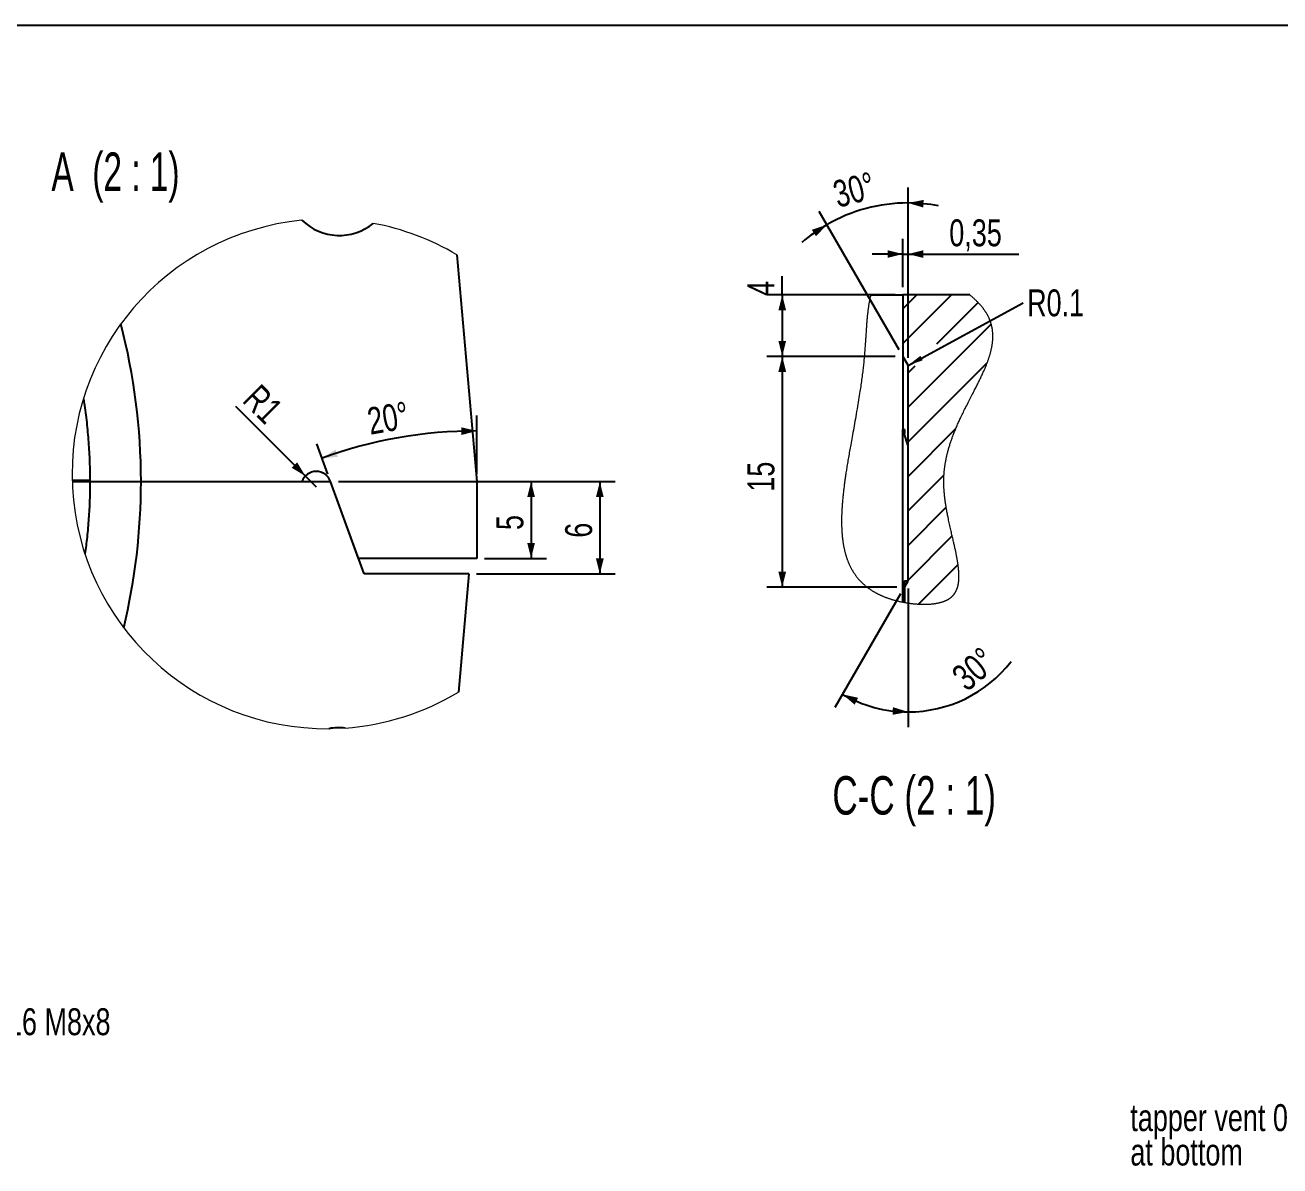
# Model space of a CAD drawing. Header units: millimetres. Extents: x 8 to 862, y 8 to 585.
# Drawn here: x 477.1 to 640.3, y 436.7 to 585 of the extents above; entities that cross this region are included whole.
import ezdxf

# ---------------------------------------------------------------- set-up
doc = ezdxf.new("R2010")
doc.units = ezdxf.units.MM
for name, color, linetype in [('DIMENSIONS', 2, 'Continuous'), ('HATCH', 3, 'Continuous'), ('TEXT', 2, 'Continuous')]:
    doc.layers.add(name, color=color, linetype=linetype)
doc.layers.add('OUTLINE', color=7, linetype='Continuous', lineweight=25)
doc.styles.add('SLDTEXTSTYLE0', font='TXT', dxfattribs={"width": 0.75})
doc.styles.add('SLDTEXTSTYLE3', font='TXT', dxfattribs={"width": 0.692308})
doc.styles.add('SLDTEXTSTYLE8', font='TXT', dxfattribs={"width": 0.65})
doc.styles.add('SLDTEXTSTYLE9', font='TXT', dxfattribs={"width": 0.681818})
doc.dimstyles.new('SLDDIMSTYLE19', dxfattribs={"dimtxt": 0.18, "dimasz": 2, "dimexe": 0, "dimexo": 0.0625, "dimgap": 0, "dimtad": 0, "dimtih": 1, "dimtoh": 1, "dimdec": 0, "dimrnd": 1e-09, "dimzin": 0, "dimdsep": 46, "dimtxsty": 'Standard', "dimsah": 1, "dimcen": 0.09, "dimadec": 0, "dimazin": 0, "dimtfac": 2, "dimtdec": 0, "dimtofl": 0, "dimtmove": 0, "dimatfit": 3, "dimfxl": 0, "dimfrac": 2, "dimtolj": 1, "dimtzin": 0, "dimarcsym": 0})
doc.dimstyles.new('SLDDIMSTYLE31', dxfattribs={"dimtxt": 3.5, "dimasz": 2, "dimexe": 0, "dimexo": 0.0625, "dimgap": 0.875, "dimtad": 1, "dimlfac": 0.5, "dimrnd": 1e-09, "dimzin": 12, "dimdsep": 46, "dimtxsty": 'SLDTEXTSTYLE0', "dimsah": 1, "dimcen": 0.09, "dimadec": 0, "dimazin": 3, "dimtfac": 1, "dimtofl": 0, "dimtmove": 0, "dimatfit": 3, "dimfxl": 0, "dimfrac": 2, "dimtolj": 1, "dimtzin": 12, "dimarcsym": 0})
doc.dimstyles.new('SLDDIMSTYLE33', dxfattribs={"dimtxt": 3.5, "dimasz": 2, "dimexe": 0, "dimexo": 0.0625, "dimgap": 0.875, "dimtad": 1, "dimdec": 4, "dimlfac": 0.5, "dimzin": 12, "dimdsep": 46, "dimtxsty": 'SLDTEXTSTYLE0', "dimsah": 1, "dimcen": 0.09, "dimazin": 3, "dimtfac": 1, "dimtofl": 0, "dimtmove": 0, "dimatfit": 3, "dimfxl": 0, "dimfrac": 2, "dimtolj": 1, "dimtzin": 12, "dimarcsym": 0})
doc.dimstyles.new('SLDDIMSTYLE34', dxfattribs={"dimtxt": 3.5, "dimasz": 2, "dimexe": 0, "dimexo": 0.0625, "dimgap": 0.875, "dimtad": 1, "dimlfac": 0.5, "dimrnd": 1e-09, "dimzin": 12, "dimdsep": 46, "dimtxsty": 'SLDTEXTSTYLE0', "dimsah": 1, "dimcen": 0, "dimadec": 0, "dimazin": 3, "dimtfac": 1, "dimtofl": 0, "dimtmove": 0, "dimatfit": 3, "dimfxl": 0, "dimfrac": 2, "dimtolj": 1, "dimtzin": 12, "dimarcsym": 0})
doc.dimstyles.new('SLDDIMSTYLE39', dxfattribs={"dimtxt": 3.5, "dimasz": 2, "dimexe": 0, "dimexo": 0.0625, "dimgap": 0.875, "dimtad": 1, "dimlfac": 0.5, "dimrnd": 1e-09, "dimdsep": 46, "dimtxsty": 'SLDTEXTSTYLE0', "dimsah": 1, "dimcen": 0.09, "dimadec": 0, "dimazin": 2, "dimtfac": 1, "dimtmove": 0, "dimatfit": 0, "dimfxl": 0, "dimfrac": 2, "dimtolj": 1, "dimtzin": 12, "dimarcsym": 0})

# ---------------------------------------------------------------- blocks, each defined once
blk = doc.blocks.new('SW_NOTE_0_5')
at = {"layer": 'TEXT', "color": 0, "char_height": 3.5, "attachment_point": 1}
for s, insert, style in [('Tap M8 9 deep', (0.57, 4.56), 'SLDTEXTSTYLE3'), ('plug with DIN 916 M8x8', (0.57, 0.09), 'SLDTEXTSTYLE0')]:
    blk.add_mtext(s, dxfattribs=dict(at, insert=insert, style=style))
blk = doc.blocks.new('SW_NOTE_0_9')
at = {"layer": 'TEXT', "color": 0, "char_height": 3.5, "attachment_point": 1, "style": 'SLDTEXTSTYLE0'}
for s, insert in [('tapper vent 0.20+/0.02 deep', (-64.2, 9.02)), ('at bottom', (-64.2, 4.55))]:
    blk.add_mtext(s, dxfattribs=dict(at, insert=insert))
blk = doc.blocks.new('_D_82')
at = {"layer": 'DIMENSIONS'}
for q in [(504.55, 535.42), (514.99, 524.98)]:
    blk.add_line((513.57, 526.4), q, dxfattribs=at)
blk.add_solid([(513.57, 526.4), (512.51, 528.17), (511.8, 527.46)], dxfattribs=at)
at = {"layer": 'DIMENSIONS', "insert": (507.7, 538.56), "char_height": 3.5, "attachment_point": 1, "rotation": 315, "style": 'SLDTEXTSTYLE0'}
blk.add_mtext('R1', dxfattribs=at)
blk = doc.blocks.new('_D_83')
at = {"layer": 'DIMENSIONS'}
for p, q in [((517.87, 525.67), (544.93, 525.67)), ((542.93, 525.67), (542.93, 515.67)), ((536.87, 515.67), (544.93, 515.67))]:
    blk.add_line(p, q, dxfattribs=at)
for points in [[(542.93, 525.67), (542.43, 523.67), (543.43, 523.67)], [(542.93, 515.67), (543.43, 517.67), (542.43, 517.67)]]:
    blk.add_solid(points, dxfattribs=at)
at = {"layer": 'DIMENSIONS', "insert": (538.42, 519.37), "char_height": 3.5, "attachment_point": 1, "rotation": 90, "style": 'SLDTEXTSTYLE0'}
blk.add_mtext('5', dxfattribs=at)
blk = doc.blocks.new('_D_84')
at = {"layer": 'DIMENSIONS'}
for p, q in [((535.87, 526.67), (535.87, 534.25)), ((516.52, 526.61), (515.08, 530.58))]:
    blk.add_line(p, q, dxfattribs=at)
blk.add_arc((535.87, 473.47), 58.78, 90, 110, dxfattribs=at)
for points in [[(535.87, 532.25), (533.86, 532.72), (533.87, 531.72)], [(515.76, 528.7), (517.81, 528.88), (517.49, 529.83)]]:
    blk.add_solid(points, dxfattribs=at)
at = {"layer": 'DIMENSIONS', "insert": (521.41, 535.19), "char_height": 3.5, "attachment_point": 1, "rotation": 10, "style": 'SLDTEXTSTYLE0'}
blk.add_mtext('20°', dxfattribs=at)
blk = doc.blocks.new('_D_85')
at = {"layer": 'DIMENSIONS'}
for p, q in [((517.87, 525.67), (553.87, 525.67)), ((551.87, 525.67), (551.87, 513.67)), ((535.82, 513.67), (553.87, 513.67))]:
    blk.add_line(p, q, dxfattribs=at)
for points in [[(551.87, 525.67), (551.37, 523.67), (552.37, 523.67)], [(551.87, 513.67), (552.37, 515.67), (551.37, 515.67)]]:
    blk.add_solid(points, dxfattribs=at)
at = {"layer": 'DIMENSIONS', "insert": (547.36, 518.37), "char_height": 3.5, "attachment_point": 1, "rotation": 90, "style": 'SLDTEXTSTYLE0'}
blk.add_mtext('6', dxfattribs=at)
blk = doc.blocks.new('SW_HATCH_1')
at = {"layer": 'HATCH', "color": 0}
for p, q in [((0, 0), (1.81, 1.81)), ((0, -4.49), (6.3, 1.81)), ((4.41, -4.57), (9.79, 0.81)), ((0.67, -12.8), (11.48, -1.99)), ((0.67, -17.29), (10.96, -7)), ((0.67, -8.31), (1.59, -7.39)), ((0.67, -21.78), (6.88, -15.57)), ((0.67, -26.27), (5.34, -21.6)), ((0.67, -30.76), (5.63, -25.8)), ((0.67, -35.25), (6.41, -29.51)), ((2.03, -38.38), (7.17, -33.24))]:
    blk.add_line(p, q, dxfattribs=at)
blk = doc.blocks.new('_D_110')
at = {"layer": 'DIMENSIONS'}
for p, q in [((591.28, 550.93), (591.28, 557.24)), ((591.95, 541.77), (591.95, 557.24)), ((591.28, 555.24), (587.28, 555.24)), ((591.28, 555.24), (591.95, 555.24)), ((591.95, 555.24), (606.36, 555.24))]:
    blk.add_line(p, q, dxfattribs=at)
for points in [[(591.28, 555.24), (589.28, 555.74), (589.28, 554.74)], [(591.95, 555.24), (593.95, 554.74), (593.95, 555.74)]]:
    blk.add_solid(points, dxfattribs=at)
at = {"layer": 'DIMENSIONS', "insert": (597.31, 559.75), "char_height": 3.5, "attachment_point": 1, "style": 'SLDTEXTSTYLE0'}
blk.add_mtext('0,35', dxfattribs=at)
blk = doc.blocks.new('_D_111')
at = {"layer": 'DIMENSIONS'}
for p, q in [((575.59, 549.93), (575.59, 552.38)), ((590.28, 549.93), (573.59, 549.93)), ((575.59, 549.93), (575.59, 541.93)), ((590.28, 541.93), (573.59, 541.93))]:
    blk.add_line(p, q, dxfattribs=at)
for points in [[(575.59, 549.93), (575.09, 547.93), (576.09, 547.93)], [(575.59, 541.93), (576.09, 543.93), (575.09, 543.93)]]:
    blk.add_solid(points, dxfattribs=at)
at = {"layer": 'DIMENSIONS', "insert": (571.07, 549.8), "char_height": 3.5, "attachment_point": 1, "rotation": 90, "style": 'SLDTEXTSTYLE0'}
blk.add_mtext('4', dxfattribs=at)
blk = doc.blocks.new('_D_112')
at = {"layer": 'DIMENSIONS'}
for p, q in [((590.28, 541.93), (573.59, 541.93)), ((575.59, 541.93), (575.59, 511.94)), ((590.48, 511.94), (573.59, 511.94))]:
    blk.add_line(p, q, dxfattribs=at)
for points in [[(575.59, 541.93), (575.09, 539.93), (576.09, 539.93)], [(575.59, 511.94), (576.09, 513.94), (575.09, 513.94)]]:
    blk.add_solid(points, dxfattribs=at)
at = {"layer": 'DIMENSIONS', "insert": (571.07, 524.35), "char_height": 3.5, "attachment_point": 1, "rotation": 90, "style": 'SLDTEXTSTYLE0'}
blk.add_mtext('15', dxfattribs=at)
blk = doc.blocks.new('_D_113')
at = {"layer": 'DIMENSIONS'}
for p, q in [((590.98, 511.07), (582.44, 496.28)), ((591.95, 511.75), (591.95, 493.73))]:
    blk.add_line(p, q, dxfattribs=at)
for start, end in [(270, 321.945), (240, 270)]:
    blk.add_arc((591.95, 512.75), 17.02, start, end, dxfattribs=at)
for points in [[(583.44, 498.01), (585.01, 496.67), (585.45, 497.56)], [(591.95, 495.73), (589.98, 496.35), (589.93, 495.35)]]:
    blk.add_solid(points, dxfattribs=at)
at = {"layer": 'DIMENSIONS', "insert": (597.35, 500.93), "char_height": 3.5, "attachment_point": 1, "rotation": 40.2597, "style": 'SLDTEXTSTYLE0'}
blk.add_mtext('30°', dxfattribs=at)
blk = doc.blocks.new('_D_114')
at = {"layer": 'DIMENSIONS'}
for p, q in [((591.95, 541.77), (591.95, 563.88)), ((590.78, 542.8), (580.4, 560.78))]:
    blk.add_line(p, q, dxfattribs=at)
for start, end in [(90, 120), (79.188, 90), (120, 130.812)]:
    blk.add_arc((591.95, 540.77), 21.11, start, end, dxfattribs=at)
for points in [[(591.95, 561.88), (593.93, 561.29), (593.97, 562.28)], [(581.4, 559.05), (579.44, 558.39), (579.98, 557.55)]]:
    blk.add_solid(points, dxfattribs=at)
at = {"layer": 'DIMENSIONS', "insert": (581.92, 564.61), "char_height": 3.5, "attachment_point": 1, "rotation": 15, "style": 'SLDTEXTSTYLE0'}
blk.add_mtext('30°', dxfattribs=at)
blk = doc.blocks.new('SW_NOTE_0_14')
at = {"layer": 'TEXT', "color": 0, "insert": (0.51, 1.75), "char_height": 3.5, "attachment_point": 1, "style": 'SLDTEXTSTYLE0'}
blk.add_mtext('R0.1', dxfattribs=at)

msp = doc.modelspace()

# ---------------------------------------------------------------- linework, layer by layer
at = {"color": 7, "linetype": 'Continuous', "lineweight": 18, "flags": 128}
msp.add_lwpolyline([(587.09626, 549.92923), (587.0791, 549.86233), (587.06228, 549.79493), (587.0458, 549.72705), (587.02965, 549.6587), (587.01383, 549.58986), (586.99833, 549.52057), (586.98158, 549.4435), (586.96521, 549.36587), (586.94921, 549.28769), (586.93358, 549.20896), (586.9183, 549.12969), (586.90338, 549.0499), (586.88963, 548.97418), (586.87618, 548.898), (586.86302, 548.82136), (586.85015, 548.74427), (586.83756, 548.66674), (586.82383, 548.57969), (586.81045, 548.4921), (586.79739, 548.40397), (586.78465, 548.31532), (586.77222, 548.22616), (586.76009, 548.13648), (586.74826, 548.04631), (586.73671, 547.95564), (586.72386, 547.85142), (586.71136, 547.74657), (586.6992, 547.64112), (586.68736, 547.53506), (586.67584, 547.42842), (586.66462, 547.32119), (586.65369, 547.2134), (586.64199, 547.09419), (586.6306, 546.97433), (586.61952, 546.85382), (586.60873, 546.73268), (586.5982, 546.61094), (586.58732, 546.48117), (586.5767, 546.35074), (586.56633, 546.21968), (586.55618, 546.088), (586.54624, 545.95573), (586.53649, 545.82288), (586.52746, 545.6971), (586.51855, 545.57085), (586.50976, 545.44412), (586.50107, 545.31694), (586.49247, 545.18932), (586.48159, 545.02593), (586.47079, 544.86189), (586.46003, 544.69722), (586.44928, 544.53196), (586.4385, 544.36613), (586.42767, 544.19978), (586.41674, 544.03293), (586.40361, 543.83456), (586.39025, 543.63559), (586.3766, 543.43607), (586.3626, 543.23605), (586.34819, 543.03559), (586.33332, 542.83473), (586.31883, 542.64504), (586.30382, 542.45509), (586.28826, 542.26493), (586.2721, 542.0746), (586.25529, 541.88414), (586.2378, 541.69358), (586.21966, 541.50294), (586.20087, 541.31221), (586.18145, 541.12141), (586.1614, 540.93054), (586.14113, 540.74302), (586.12029, 540.55544), (586.09889, 540.36782), (586.07695, 540.18016), (586.05137, 539.96687), (586.02512, 539.75355), (585.99823, 539.5402), (585.9707, 539.32685), (585.94257, 539.11349), (585.91385, 538.90013), (585.88455, 538.6868), (585.85471, 538.47349), (585.82286, 538.25006), (585.79046, 538.02669), (585.75752, 537.80338), (585.72405, 537.58014), (585.69009, 537.35699), (585.65565, 537.13393), (585.61117, 536.8502), (585.566, 536.56666), (585.52018, 536.28335), (585.47376, 536.00028), (585.42679, 535.71748), (585.37931, 535.43497), (585.32277, 535.10241), (585.26565, 534.77034), (585.20804, 534.43877), (585.15, 534.10775), (585.09789, 533.8127), (585.04555, 533.51814), (584.99304, 533.22411), (584.94042, 532.93063), (584.88773, 532.63772), (584.83502, 532.34542), (584.78235, 532.05375), (584.72978, 531.76275), (584.68205, 531.49844), (584.63447, 531.23471), (584.5871, 530.9716), (584.53996, 530.70912), (584.49311, 530.44729), (584.45652, 530.24204), (584.42014, 530.03721), (584.384, 529.83281), (584.34811, 529.62886), (584.3125, 529.42536), (584.27718, 529.22232), (584.24217, 529.01976), (584.2075, 528.81768), (584.17317, 528.6161), (584.13922, 528.41502), (584.10625, 528.21803), (584.07368, 528.02154), (584.04152, 527.82557), (584.00979, 527.63012), (583.98322, 527.4647), (583.95698, 527.29967), (583.93109, 527.13504), (583.90556, 526.9708), (583.88039, 526.80698), (583.8556, 526.64356), (583.83259, 526.48987), (583.80993, 526.33655), (583.78764, 526.18361), (583.76573, 526.03106), (583.7442, 525.8789), (583.72306, 525.72714), (583.70232, 525.57577), (583.682, 525.42482), (583.6621, 525.27427), (583.64263, 525.12413), (583.62394, 524.97709), (583.60568, 524.83045), (583.58786, 524.68423), (583.5705, 524.53843), (583.55484, 524.40385), (583.53957, 524.26963), (583.52472, 524.13579), (583.51028, 524.00232), (583.49627, 523.86922), (583.48268, 523.73651), (583.46953, 523.60418), (583.45558, 523.45906), (583.44218, 523.31442), (583.42933, 523.17026), (583.41705, 523.02658), (583.40534, 522.88339), (583.39602, 522.76444), (583.38712, 522.64583), (583.37864, 522.52758), (583.37057, 522.40967), (583.36293, 522.29212), (583.35573, 522.17492), (583.34934, 522.06476), (583.34334, 521.95491), (583.33774, 521.84538), (583.33254, 521.73619), (583.32775, 521.62732), (583.32312, 521.51221), (583.31896, 521.39748), (583.31527, 521.28313), (583.31206, 521.16916), (583.30934, 521.05557), (583.30711, 520.94237), (583.30545, 520.83599), (583.30425, 520.72997), (583.30349, 520.62429), (583.30319, 520.51896), (583.30335, 520.41399), (583.30397, 520.30938), (583.30506, 520.20513), (583.30662, 520.10124), (583.30866, 519.99771), (583.31118, 519.89455), (583.31413, 519.79359), (583.31755, 519.69299), (583.32145, 519.59275), (583.32583, 519.49288), (583.33085, 519.39031), (583.3364, 519.28813), (583.34247, 519.18634), (583.34907, 519.08495), (583.35621, 518.98395), (583.36389, 518.88335), (583.37211, 518.78316), (583.38088, 518.68337), (583.39067, 518.57927), (583.40107, 518.47561), (583.41209, 518.37241), (583.42373, 518.26967), (583.436, 518.16738), (583.44891, 518.06555), (583.46048, 517.97864), (583.47253, 517.89207), (583.48505, 517.80584), (583.49806, 517.71996), (583.51155, 517.63443), (583.52553, 517.54925), (583.54, 517.46441), (583.55648, 517.37151), (583.57357, 517.27903), (583.59127, 517.18698), (583.60958, 517.09537), (583.62851, 517.00419), (583.64626, 516.92168), (583.66452, 516.83954), (583.6833, 516.75776), (583.70261, 516.67635), (583.72244, 516.59532), (583.7428, 516.51465), (583.7637, 516.43435), (583.78333, 516.36108), (583.80341, 516.28812), (583.82395, 516.21547), (583.84495, 516.14315), (583.86641, 516.07115), (583.88833, 515.99947), (583.91072, 515.92811), (583.93358, 515.85708), (583.95692, 515.78637), (583.98073, 515.71599), (584.00501, 515.64594), (584.02978, 515.57622), (584.05358, 515.51078), (584.0778, 515.44564), (584.10246, 515.3808), (584.12756, 515.31625), (584.15309, 515.25201), (584.18318, 515.17805), (584.21387, 515.10449), (584.24515, 515.03134), (584.27703, 514.95859), (584.30952, 514.88626), (584.34261, 514.81433), (584.37631, 514.74282), (584.40774, 514.67762), (584.43969, 514.61278), (584.47216, 514.54829), (584.50515, 514.48415), (584.53867, 514.42037), (584.57272, 514.35693), (584.6073, 514.29386), (584.64241, 514.23114), (584.67806, 514.16878), (584.71425, 514.10678), (584.75098, 514.04514), (584.78825, 513.98386), (584.8239, 513.92642), (584.86003, 513.8693), (584.89666, 513.81251), (584.93378, 513.75605), (584.97139, 513.69991), (585.01182, 513.64073), (585.05282, 513.58193), (585.09438, 513.52349), (585.13651, 513.46544), (585.17921, 513.40775), (585.22248, 513.35044), (585.2638, 513.29676), (585.30564, 513.24341), (585.348, 513.1904), (585.39087, 513.13773), (585.43426, 513.08541), (585.47817, 513.03342), (585.52261, 512.98178), (585.56758, 512.93048), (585.61307, 512.87952), (585.6591, 512.82892), (585.70482, 512.77955), (585.75106, 512.73052), (585.79782, 512.68183), (585.84509, 512.63348), (585.89771, 512.58068), (585.95097, 512.52829), (586.00486, 512.47631), (586.05939, 512.42475), (586.11457, 512.3736), (586.1704, 512.32288), (586.22687, 512.27257), (586.27921, 512.22682), (586.3321, 512.18143), (586.38554, 512.1364), (586.43954, 512.09172), (586.49409, 512.04741), (586.54921, 512.00345), (586.60488, 511.95985), (586.66111, 511.91661), (586.71792, 511.87374), (586.77528, 511.83123), (586.83322, 511.78909), (586.89173, 511.74731), (586.94742, 511.70825), (587.00363, 511.66952), (587.06034, 511.63112), (587.11758, 511.59305), (587.17532, 511.55531), (587.23714, 511.51565), (587.29954, 511.47635), (587.36253, 511.43743), (587.42611, 511.39889), (587.49029, 511.36073), (587.55505, 511.32294), (587.61667, 511.28765), (587.67881, 511.25271), (587.74149, 511.21811), (587.8047, 511.18384), (587.86845, 511.14991), (587.93275, 511.11633), (587.99758, 511.08309), (588.06295, 511.05019), (588.12887, 511.01764), (588.19534, 510.98543), (588.26115, 510.95413), (588.3275, 510.92317), (588.39437, 510.89254), (588.46178, 510.86225), (588.53518, 510.82992), (588.6092, 510.79798), (588.68386, 510.76644), (588.75914, 510.7353), (588.83506, 510.70455), (588.91161, 510.6742), (588.98437, 510.64595), (589.0577, 510.61806), (589.1316, 510.59053), (589.20607, 510.56336), (589.28108, 510.53654), (589.35664, 510.5101), (589.43271, 510.48402), (589.50929, 510.45832), (589.58636, 510.43299), (589.66391, 510.40804), (589.74053, 510.38391), (589.81757, 510.36015), (589.89503, 510.33677), (589.97289, 510.31376), (590.06184, 510.28809), (590.15127, 510.26291), (590.24116, 510.23823), (590.33148, 510.21406), (590.42223, 510.1904), (590.51337, 510.16726), (590.60489, 510.14464), (590.69676, 510.12254), (590.79336, 510.09997), (590.89031, 510.07798), (590.98758, 510.05658), (591.08514, 510.03578), (591.18297, 510.01559), (591.28105, 509.996), (591.38094, 509.97673), (591.48105, 509.95809), (591.50582, 509.95359), (591.6, 509.93683), (591.69431, 509.92065), (591.78873, 509.90505), (591.88324, 509.89004), (591.97782, 509.87561), (592.07244, 509.86178), (592.16169, 509.84929), (592.25094, 509.83733), (592.34019, 509.82591), (592.4294, 509.81504), (592.51858, 509.80471), (592.60768, 509.79494), (592.69671, 509.78572), (592.78564, 509.77706), (592.87446, 509.76896), (592.96315, 509.76143), (593.0501, 509.75459), (593.13689, 509.74831), (593.22351, 509.74258), (593.30993, 509.73742), (593.39705, 509.73277), (593.48394, 509.72871), (593.57058, 509.72523), (593.65695, 509.72234), (593.74304, 509.72005), (593.82882, 509.71835), (593.90942, 509.7173), (593.98972, 509.71679), (594.0697, 509.71681), (594.14937, 509.71738), (594.22869, 509.7185), (594.30766, 509.72017), (594.38626, 509.72239), (594.46448, 509.72517), (594.5423, 509.7285), (594.61971, 509.7324), (594.69532, 509.73678), (594.77051, 509.74171), (594.84527, 509.74719), (594.91957, 509.75323), (594.98225, 509.75879), (595.04459, 509.76475), (595.10657, 509.77112), (595.1682, 509.7779), (595.22946, 509.78508), (595.29034, 509.79268), (595.3474, 509.80022), (595.4041, 509.80813), (595.46045, 509.81641), (595.51644, 509.82506), (595.57206, 509.83408), (595.6273, 509.84348), (595.68216, 509.85326), (595.73663, 509.86341), (595.7907, 509.87395), (595.84437, 509.88486), (595.89667, 509.89595), (595.94858, 509.90742), (596.00008, 509.91925), (596.05116, 509.93146), (596.10585, 509.94506), (596.16003, 509.95911), (596.21371, 509.97359), (596.26687, 509.98852), (596.3195, 510.00389), (596.3716, 510.01971), (596.42023, 510.03504), (596.46836, 510.05076), (596.516, 510.06689), (596.56314, 510.08342), (596.60977, 510.10036), (596.65588, 510.1177), (596.70146, 510.13545), (596.74652, 510.15361), (596.79103, 510.17218), (596.83501, 510.19117), (596.87766, 510.21021), (596.91977, 510.22966), (596.96134, 510.24951), (597.00235, 510.26977), (597.04354, 510.29081), (597.08414, 510.31227), (597.12414, 510.33416), (597.16355, 510.35647), (597.20235, 510.3792), (597.23986, 510.40195), (597.27678, 510.42511), (597.31309, 510.44869), (597.34879, 510.47268), (597.38461, 510.49759), (597.41981, 510.52292), (597.45439, 510.54868), (597.48835, 510.57487), (597.52171, 510.60147), (597.55447, 510.6285), (597.58662, 510.65594), (597.61524, 510.68117), (597.64338, 510.70674), (597.67103, 510.73266), (597.6982, 510.7589), (597.72488, 510.78549), (597.75063, 510.81192), (597.77592, 510.83868), (597.80075, 510.86576), (597.82514, 510.89315), (597.85358, 510.92618), (597.88138, 510.95966), (597.90856, 510.99357), (597.93512, 511.02794), (597.96105, 511.06274), (597.98637, 511.09798), (598.01108, 511.13365), (598.03518, 511.16976), (598.05869, 511.2063), (598.08159, 511.24327), (598.1039, 511.28066), (598.12562, 511.31848), (598.14557, 511.35453), (598.165, 511.39094), (598.18392, 511.42773), (598.20233, 511.46489), (598.22024, 511.50241), (598.23869, 511.54261), (598.25657, 511.58321), (598.27391, 511.62423), (598.29069, 511.66564), (598.30693, 511.70746), (598.32262, 511.74967), (598.33693, 511.78984), (598.35077, 511.83036), (598.36414, 511.87123), (598.37704, 511.91244), (598.38948, 511.954), (598.40146, 511.9959), (598.41298, 512.03815), (598.42406, 512.08073), (598.43469, 512.12365), (598.44487, 512.16691), (598.45445, 512.20972), (598.4636, 512.25285), (598.47234, 512.29629), (598.48067, 512.34005), (598.4892, 512.38766), (598.49725, 512.43564), (598.50484, 512.48398), (598.51196, 512.53267), (598.51862, 512.58173), (598.52483, 512.63114), (598.53157, 512.68982), (598.53768, 512.74899), (598.54319, 512.80865), (598.54809, 512.86878), (598.55247, 512.93063), (598.55624, 512.99296), (598.5594, 513.05579), (598.56196, 513.11909), (598.56393, 513.18288), (598.56532, 513.24714), (598.56613, 513.31187), (598.56637, 513.37706), (598.56606, 513.44272), (598.56519, 513.50883), (598.56377, 513.5754), (598.56182, 513.64242), (598.55934, 513.70989), (598.55633, 513.77779), (598.55313, 513.84043), (598.54949, 513.90342), (598.54544, 513.96678), (598.54098, 514.0305), (598.5361, 514.09458), (598.53083, 514.159), (598.52391, 514.23748), (598.51642, 514.31647), (598.50837, 514.39596), (598.49977, 514.47594), (598.49063, 514.55642), (598.48114, 514.63593), (598.47116, 514.7159), (598.46068, 514.79633), (598.44972, 514.87721), (598.43768, 514.9628), (598.42514, 515.04889), (598.4121, 515.13546), (598.39857, 515.2225), (598.38457, 515.31002), (598.37011, 515.398), (598.3552, 515.48644), (598.33829, 515.58424), (598.32087, 515.68258), (598.30295, 515.78146), (598.28455, 515.88085), (598.26567, 515.98076), (598.24635, 516.08118), (598.22659, 516.1821), (598.2064, 516.28351), (598.18582, 516.38539), (598.16484, 516.48776), (598.14387, 516.58875), (598.12255, 516.69018), (598.1009, 516.79205), (598.07894, 516.89434), (598.05361, 517.01109), (598.02792, 517.12837), (598.00187, 517.24617), (597.97551, 517.36447), (597.94883, 517.48328), (597.92188, 517.60256), (597.89466, 517.72233), (597.8672, 517.84255), (597.83238, 517.99433), (597.79726, 518.14679), (597.76187, 518.29993), (597.72628, 518.45371), (597.6905, 518.60812), (597.6543, 518.76442), (597.61802, 518.92132), (597.58168, 519.07878), (597.54535, 519.23678), (597.50906, 519.3953), (597.46809, 519.57538), (597.42729, 519.75606), (597.38673, 519.93731), (597.34648, 520.1191), (597.30659, 520.30139), (597.26784, 520.48088), (597.22956, 520.6608), (597.19183, 520.84111), (597.15469, 521.02178), (597.12545, 521.16655), (597.09667, 521.31152), (597.06837, 521.45666), (597.04058, 521.60197), (597.01334, 521.74742), (596.98714, 521.8904), (596.96154, 522.03349), (596.93654, 522.17667), (596.9122, 522.31994), (596.89166, 522.44402), (596.87165, 522.56815), (596.85218, 522.6923), (596.83327, 522.81647), (596.81494, 522.94065), (596.79722, 523.06482), (596.78107, 523.18189), (596.76549, 523.29894), (596.7505, 523.41596), (596.7361, 523.53295), (596.72232, 523.6499), (596.70916, 523.76679), (596.69665, 523.88362), (596.68481, 524.00039), (596.67364, 524.11707), (596.66317, 524.23367), (596.65358, 524.3481), (596.64468, 524.46243), (596.63651, 524.57665), (596.62906, 524.69076), (596.62332, 524.78749), (596.61813, 524.88412), (596.6135, 524.98066), (596.60943, 525.07709), (596.60594, 525.17342), (596.60302, 525.26963), (596.60082, 525.36025), (596.59915, 525.45075), (596.59802, 525.54114), (596.59744, 525.63142), (596.59742, 525.72157), (596.59797, 525.8116), (596.59908, 525.90151), (596.60078, 525.99128), (596.60307, 526.08092), (596.60594, 526.17042), (596.60933, 526.25819), (596.61328, 526.34582), (596.61778, 526.43333), (596.62283, 526.5207), (596.62852, 526.60935), (596.63477, 526.69785), (596.64157, 526.78623), (596.64891, 526.87447), (596.6568, 526.96257), (596.66507, 527.04897), (596.67385, 527.13524), (596.68314, 527.22138), (596.69294, 527.3074), (596.70526, 527.40963), (596.71828, 527.51167), (596.73199, 527.61354), (596.74638, 527.71522), (596.76146, 527.81672), (596.7772, 527.91805), (596.79361, 528.01919), (596.81067, 528.12015), (596.82838, 528.22094), (596.84673, 528.32154), (596.86572, 528.42197), (596.88532, 528.52221), (596.90437, 528.61657), (596.92396, 528.71077), (596.94409, 528.80481), (596.96475, 528.89869), (596.98592, 528.99242), (597.00895, 529.09165), (597.03254, 529.19071), (597.0567, 529.2896), (597.08142, 529.38831), (597.10669, 529.48684), (597.1325, 529.5852), (597.1636, 529.7009), (597.19543, 529.81636), (597.22798, 529.93158), (597.26123, 530.04656), (597.29587, 530.16364), (597.33121, 530.28047), (597.36725, 530.39705), (597.40397, 530.51338), (597.44135, 530.62947), (597.47939, 530.74531), (597.51806, 530.86091), (597.55456, 530.96809), (597.59158, 531.07506), (597.62912, 531.18183), (597.66717, 531.28838), (597.70571, 531.39472), (597.74404, 531.49896), (597.78283, 531.603), (597.82207, 531.70684), (597.86174, 531.81047), (597.90953, 531.93359), (597.95791, 532.05643), (598.00686, 532.17898), (598.05637, 532.30126), (598.10641, 532.42326), (598.15698, 532.54498), (598.21648, 532.68634), (598.27665, 532.82734), (598.33743, 532.96795), (598.39882, 533.1082), (598.46079, 533.24808), (598.5233, 533.38758), (598.58271, 533.51877), (598.64257, 533.64964), (598.70284, 533.78018), (598.7635, 533.9104), (598.82453, 534.04029), (598.90289, 534.20551), (598.98176, 534.37019), (599.0611, 534.53436), (599.14086, 534.69801), (599.22101, 534.86115), (599.30148, 535.02377), (599.38224, 535.18588), (599.47674, 535.37437), (599.5715, 535.56216), (599.66642, 535.74927), (599.76144, 535.9357), (599.85648, 536.12144), (599.95147, 536.30651), (600.04091, 536.48039), (600.13017, 536.65368), (600.21919, 536.82638), (600.30791, 536.99848), (600.39626, 537.17), (600.46624, 537.30602), (600.53591, 537.44168), (600.60524, 537.57697), (600.67421, 537.71189), (600.74279, 537.84645), (600.81093, 537.98065), (600.87861, 538.11449), (600.94579, 538.24797), (601.00568, 538.36753), (601.06511, 538.4868), (601.12408, 538.60579), (601.18256, 538.72449), (601.24052, 538.84291), (601.29794, 538.96105), (601.3548, 539.0789), (601.41108, 539.19648), (601.46675, 539.31377), (601.5218, 539.43079), (601.57619, 539.54753), (601.6299, 539.664), (601.68292, 539.78019), (601.73521, 539.89611), (601.7825, 540.00213), (601.82914, 540.10792), (601.87512, 540.21348), (601.92042, 540.31882), (601.96502, 540.42393), (602.00892, 540.52882), (602.04997, 540.62834), (602.09035, 540.72766), (602.13004, 540.82678), (602.16903, 540.9257), (602.20729, 541.02441), (602.24481, 541.12294), (602.27566, 541.20529), (602.30597, 541.2875), (602.33573, 541.36958), (602.36494, 541.45152), (602.39359, 541.53332), (602.42166, 541.61499), (602.44916, 541.69651), (602.47606, 541.77791), (602.50361, 541.86303), (602.53048, 541.94801), (602.55668, 542.03283), (602.58219, 542.11751), (602.60701, 542.20204), (602.63111, 542.28643), (602.6545, 542.37067), (602.67715, 542.45476), (602.69907, 542.53871), (602.72024, 542.62252), (602.74065, 542.70618), (602.76029, 542.7897), (602.77809, 542.86831), (602.79519, 542.9468), (602.81158, 543.02516), (602.82725, 543.10339), (602.84219, 543.1815), (602.85514, 543.2524), (602.86747, 543.3232), (602.87918, 543.39389), (602.89026, 543.46449), (602.9007, 543.53498), (602.91051, 543.60536), (602.91967, 543.67565), (602.92749, 543.73999), (602.93476, 543.80424), (602.94146, 543.86841), (602.94761, 543.9325), (602.95318, 543.9965), (602.95818, 544.06042), (602.9626, 544.12425), (602.96644, 544.188), (602.96969, 544.25167), (602.97234, 544.31526), (602.97439, 544.37876), (602.97584, 544.44218), (602.97665, 544.5019), (602.97692, 544.56154), (602.97663, 544.62112), (602.97579, 544.68062), (602.9744, 544.74005), (602.97229, 544.80335), (602.96953, 544.86658), (602.96613, 544.92972), (602.96207, 544.99278), (602.95735, 545.05576), (602.95197, 545.11866), (602.94591, 545.18148), (602.93977, 545.23899), (602.93306, 545.29643), (602.92577, 545.35381), (602.9179, 545.41112), (602.90946, 545.46836), (602.90042, 545.52554), (602.89079, 545.58265), (602.88057, 545.6397), (602.86975, 545.69667), (602.85833, 545.75359), (602.84631, 545.81043), (602.83367, 545.86721), (602.82119, 545.92069), (602.80817, 545.97411), (602.79459, 546.02747), (602.78046, 546.08077), (602.76576, 546.13402), (602.74972, 546.1899), (602.73306, 546.24572), (602.71576, 546.30148), (602.69783, 546.35717), (602.67927, 546.4128), (602.66007, 546.46837), (602.64023, 546.52388), (602.61974, 546.57932), (602.59757, 546.63734), (602.57469, 546.69529), (602.55108, 546.75317), (602.52675, 546.81099), (602.50168, 546.86874), (602.47588, 546.92642), (602.44934, 546.98403), (602.42206, 547.04158), (602.39402, 547.09906), (602.36523, 547.15648), (602.33569, 547.21383), (602.30538, 547.27111), (602.2761, 547.32507), (602.24614, 547.37896), (602.21549, 547.43279), (602.18415, 547.48657), (602.15211, 547.54029), (602.12238, 547.58908), (602.09206, 547.63782), (602.06116, 547.68651), (602.02968, 547.73516), (601.99761, 547.78375), (601.96495, 547.8323), (601.93172, 547.8808), (601.89449, 547.93408), (601.85658, 547.9873), (601.81799, 548.04044), (601.77872, 548.09351), (601.73878, 548.1465), (601.69818, 548.19941), (601.65691, 548.25224), (601.615, 548.30498), (601.57245, 548.35762), (601.52926, 548.41018), (601.48622, 548.46169), (601.44258, 548.51312), (601.39834, 548.56444), (601.35352, 548.61566), (601.30732, 548.66765), (601.26052, 548.71953), (601.21313, 548.77129), (601.16516, 548.82294), (601.1166, 548.87446), (601.06747, 548.92585), (601.01515, 548.97981), (600.9622, 549.03363), (600.90864, 549.0873), (600.85448, 549.14081), (600.79972, 549.19416), (600.74436, 549.24735), (600.69164, 549.29736), (600.6384, 549.34721), (600.58465, 549.39691), (600.53041, 549.44645), (600.47567, 549.49584), (600.414, 549.55077), (600.35174, 549.60549), (600.28888, 549.66), (600.22544, 549.71429), (600.16143, 549.76837), (600.09686, 549.82222), (600.03173, 549.87584), (599.96605, 549.92923)], dxfattribs=at)
at = {"color": 7, "linetype": 'Continuous', "lineweight": 18}
for centre, radius, start, end in [((516.36583, 526.66788), 33.11997, 95.6096433, 270.533441), ((516.36583, 526.6679), 33.11996, 59.2748976, 79.4838968), ((516.36585, 526.66785), 33.11994, 274.1039674, 301.0974039)]:
    msp.add_arc(centre, radius, start, end, dxfattribs=at)
at = {"layer": 'OUTLINE'}
for p, q in [((8, 585), (832, 585)), ((533.28747, 555.13876), (535.86584, 525.66788)), ((587.09626, 549.92923), (591.28105, 549.92923)), ((591.28105, 549.92923), (591.28105, 541.92922)), ((599.96605, 549.92923), (591.28105, 549.92923)), ((591.28105, 541.92922), (591.95105, 540.76875)), ((591.28105, 541.92922), (591.28105, 535.92924)), ((591.95105, 512.74923), (591.95105, 540.76875)), ((591.28105, 535.92924), (591.28105, 532.43333)), ((591.28105, 509.996), (591.28105, 532.43333)), ((591.48105, 532.43333), (591.28105, 532.43333)), ((591.48105, 532.43333), (591.48105, 531.92923)), ((591.36021, 531.92923), (591.4391, 531.92923)), ((591.95105, 530.29651), (591.4391, 531.92923)), ((591.4391, 531.92923), (591.48105, 531.92923)), ((483.25553, 525.86788), (485.56215, 525.86788)), ((483.26096, 525.66788), (485.56583, 525.66788)), ((485.56583, 525.66788), (492.20827, 525.66788)), ((492.20827, 525.66788), (513.10706, 525.66788)), ((492.20827, 525.66788), (516.86584, 525.66788)), ((520.50553, 515.66788), (516.86584, 525.66788)), ((521.23348, 513.66788), (516.86584, 525.66788)), ((535.86584, 525.66788), (535.86584, 515.66788)), ((535.86584, 515.66788), (520.50553, 515.66788)), ((534.81597, 513.66788), (521.23348, 513.66788)), ((534.81597, 513.66788), (533.47211, 498.30756)), ((591.48105, 511.93516), (591.95105, 512.74923)), ((591.48105, 512.74923), (591.48105, 511.93591)), ((591.48105, 512.74923), (591.95105, 512.74923)), ((591.48105, 511.93516), (591.48105, 509.95809))]:
    msp.add_line(p, q, dxfattribs=at)
for centre, radius, start, end in [((517.99295, 564.64651), 6.98838, 225.8850733, 309.2085067), ((411.21961, 525.6911), 80.98866, 359.9835741, 14.632031), ((592.95982, 532.43872), 1.67879, 180.1836335, 197.6670541), ((410.86923, 525.66763), 81.33903, 346.4976499, 0.0001787), ((514.98645, 524.98384), 2, 20.0000384, 159.9999616), ((517.96973, 487.05712), 6.62023, 83.3521773, 101.2852808)]:
    msp.add_arc(centre, radius, start, end, dxfattribs=at)
for points, knots in [([(484.71976, 536.43818), (484.75115, 536.25169), (484.92389, 535.22542), (485.15209, 533.346), (485.39338, 530.79786), (485.53383, 528.23702), (485.56584, 526.52436), (485.56583, 525.66802), (485.56583, 525.66788)], [0, 0, 0, 0, 0.052461246, 0.288692292, 0.524923854, 0.762443347, 0.999963012, 1, 1, 1, 1]), ([(485.56583, 525.66788), (485.5579, 524.86492), (485.54204, 523.25901), (485.41051, 520.84939), (485.21464, 518.51464), (485.01726, 516.98777), (484.92332, 516.26112)], [0, 0, 0, 0, 0.255277892, 0.510555576, 0.767068411, 1, 1, 1, 1])]:
    msp.add_open_spline(points, degree=3, knots=knots, dxfattribs=at)

# ---------------------------------------------------------------- block references
at = {"layer": 'HATCH'}
msp.add_blockref('SW_HATCH_1', (591.28105, 548.11968), dxfattribs=at)
at = {"layer": 'TEXT'}
for name, p in [('SW_NOTE_0_14', (606.92019, 548.89711)), ('SW_NOTE_0_5', (450.40595, 457.11821)), ('SW_NOTE_0_9', (685.05565, 435.72045))]:
    msp.add_blockref(name, p, dxfattribs=at)

# ---------------------------------------------------------------- texts
at = {"layer": 'TEXT', "char_height": 5, "attachment_point": 2}
for s, insert, style in [('A  (2 : 1)', (488.89013, 568.44606), 'SLDTEXTSTYLE8'), ('C-C (2 : 1)', (592.74566, 487.37834), 'SLDTEXTSTYLE9')]:
    msp.add_mtext(s, dxfattribs=dict(at, insert=insert, style=style))

# ---------------------------------------------------------------- dimensions: what is measured, and where the dimension line sits
at = {"layer": 'DIMENSIONS'}
for base, line1, line2, picture, middle in [((586.48726, 561.15989), ((591.95105, 540.76875), (591.95105, 512.74923)), ((591.28105, 541.92923), (591.95105, 540.76875)), '_D_114', (586.48726, 561.15989)), ((587.54679, 496.31233), ((591.95105, 540.76875), (591.95105, 512.74923)), ((591.48105, 511.93516), (591.95105, 512.74923)), '_D_113', (602.94816, 499.76337)), ((525.65812, 531.35662), ((535.86583, 525.66788), (535.86583, 515.66788)), ((521.23348, 513.66788), (516.86583, 525.66788)), '_D_84', (525.65812, 531.35662))]:
    dim = msp.add_angular_dim_2l(base=base, line1=line1, line2=line2, dimstyle='SLDDIMSTYLE33', dxfattribs=at)
    dim.commit()
    dim.dimension.update_dxf_attribs({"geometry": picture, "text_midpoint": middle, "dimtype": 162})
dim = msp.add_linear_dim(base=(591.9510452922, 555.2359251963), p1=(591.2810452922, 549.9292284573), p2=(591.9510452922, 540.7687544162), dimstyle='SLDDIMSTYLE39', dxfattribs=at)
dim.commit()
dim.dimension.update_dxf_attribs({"geometry": '_D_110', "text_midpoint": (601.836495454, 555.2359251963), "dimtype": 160})
for base, p1, p2, picture, middle in [((575.58522, 541.92923), (591.28105, 549.92923), (591.28105, 541.92923), '_D_111', (575.58522, 551.09137)), ((575.58522, 511.93516), (591.28105, 541.92923), (591.48105, 511.93516), '_D_112', (575.58522, 526.9322)), ((542.93247, 515.66788), (516.86584, 525.66788), (535.86583, 515.66788), '_D_83', (542.93247, 520.66788)), ((551.86681, 513.66788), (516.86584, 525.66788), (534.81597, 513.66788), '_D_85', (551.86681, 519.66788))]:
    dim = msp.add_linear_dim(base=base, p1=p1, p2=p2, angle=90, dimstyle='SLDDIMSTYLE31', dxfattribs=at)
    dim.commit()
    dim.dimension.update_dxf_attribs({"geometry": picture, "text_midpoint": middle, "dimtype": 160})
dim = msp.add_radius_dim(center=(514.98645, 524.98384), mpoint=(513.57224, 526.39806), dimstyle='SLDDIMSTYLE34', dxfattribs=at)
dim.commit()
dim.dimension.update_dxf_attribs({"geometry": '_D_82', "text_midpoint": (506.25642, 533.71389), "dimtype": 164})

# ---------------------------------------------------------------- leaders
at = {"layer": 'TEXT'}
msp.add_leader([(591.95105, 540.76875), (606.92019, 548.89711)], dimstyle='SLDDIMSTYLE19', dxfattribs=at)

doc.saveas('drawing.dxf')
